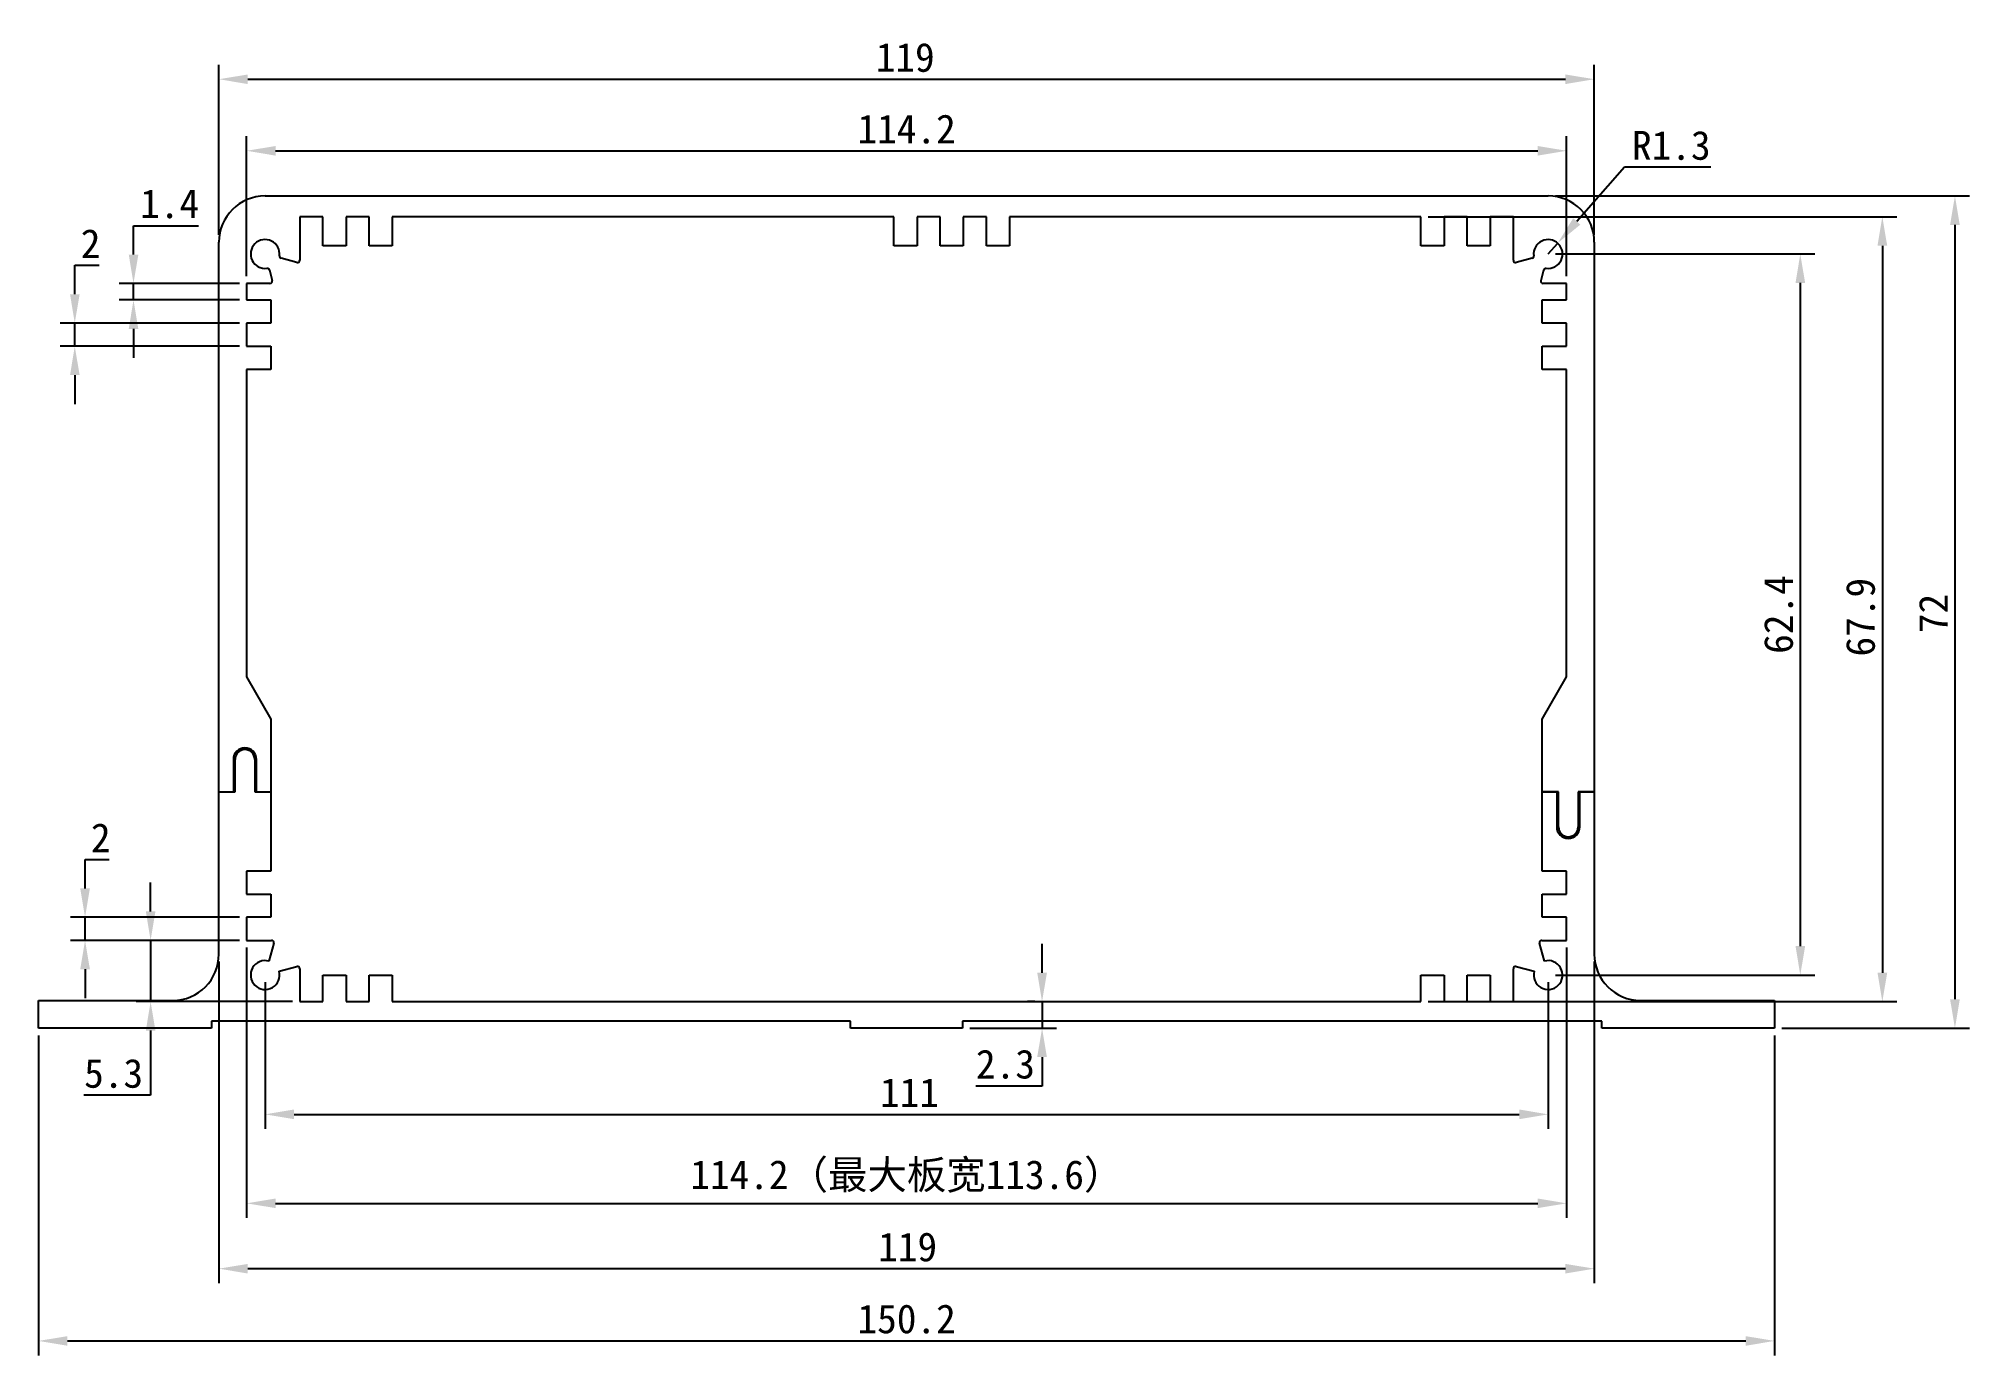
# Model space of a CAD drawing. Header units: inches. Extents: x 16 to 183, y -46 to 68.
import ezdxf

# ---------------------------------------------------------------- set-up
doc = ezdxf.new("R2010")
doc.units = ezdxf.units.IN
doc.header["$MEASUREMENT"] = 0
doc.layers.add('1', color=30, linetype='Continuous')
doc.layers.add('BG&E - DIMENSIONS', color=7, linetype='Continuous')
doc.styles.get("Standard").update_dxf_attribs({"font": 'simhei.ttf'})
doc.dimstyles.new('ISO-25', dxfattribs={"dimtxt": 2.5, "dimasz": 2.5, "dimexe": 1.25, "dimexo": 0.625, "dimtad": 1, "dimtoh": 1, "dimdec": 1, "dimdsep": 46, "dimtxsty": 'Standard', "dimcen": 2.5, "dimadec": 0, "dimazin": 0, "dimtfac": 1, "dimtdec": 1, "dimtmove": 0, "dimatfit": 3, "dimfxl": 1, "dimarcsym": 0})

# ---------------------------------------------------------------- blocks, each defined once
blk = doc.blocks.new('*D18')
at = {"layer": 'BG&E - DIMENSIONS', "color": 0, "lineweight": -2}
for p, q in [((146.84, 54.3), (182.66, 54.3)), ((181.41, 51.8), (181.41, -15.2)), ((166.44, -17.7), (182.66, -17.7))]:
    blk.add_line(p, q, dxfattribs=at)
at = {"layer": 'BG&E - DIMENSIONS', "color": 0}
for points in [[(180.99, 51.8), (181.83, 51.8), (181.41, 54.3)], [(180.99, -15.2), (181.83, -15.2), (181.41, -17.7)]]:
    blk.add_solid(points, dxfattribs=at)
at = {"layer": 'Defpoints', "color": 0}
for p in [(146.21, 54.3), (165.81, -17.7), (181.41, -17.7)]:
    blk.add_point(p, dxfattribs=at)
at = {"layer": 'BG&E - DIMENSIONS', "color": 0, "insert": (179.54, 18.18), "char_height": 2.5, "attachment_point": 5, "rotation": 90}
blk.add_mtext('72', dxfattribs=at)
blk = doc.blocks.new('*D19')
at = {"layer": 'BG&E - DIMENSIONS', "color": 0, "lineweight": -2}
for p, q in [((31.21, 50.93), (31.21, 65.65)), ((150.21, 50.93), (150.21, 65.65)), ((33.71, 64.4), (147.71, 64.4))]:
    blk.add_line(p, q, dxfattribs=at)
at = {"layer": 'BG&E - DIMENSIONS', "color": 0}
for points in [[(33.71, 64.81), (33.71, 63.98), (31.21, 64.4)], [(147.71, 64.81), (147.71, 63.98), (150.21, 64.4)]]:
    blk.add_solid(points, dxfattribs=at)
at = {"layer": 'Defpoints', "color": 0}
for p in [(150.21, 64.4), (31.21, 50.3), (150.21, 50.3)]:
    blk.add_point(p, dxfattribs=at)
at = {"layer": 'BG&E - DIMENSIONS', "color": 0, "insert": (90.59, 66.27), "char_height": 2.5, "attachment_point": 5}
blk.add_mtext('119', dxfattribs=at)
blk = doc.blocks.new('*D20')
at = {"layer": 'BG&E - DIMENSIONS', "color": 0, "lineweight": -2}
for p, q in [((23.82, 49.23), (23.82, 51.73)), ((23.82, 51.73), (29.45, 51.73)), ((32.99, 46.73), (22.57, 46.73)), ((32.99, 45.3), (22.57, 45.3)), ((23.82, 45.3), (23.82, 46.73)), ((23.82, 42.8), (23.82, 40.3))]:
    blk.add_line(p, q, dxfattribs=at)
at = {"layer": 'BG&E - DIMENSIONS', "color": 0}
for points in [[(23.41, 49.23), (24.24, 49.23), (23.82, 46.73)], [(23.41, 42.8), (24.24, 42.8), (23.82, 45.3)]]:
    blk.add_solid(points, dxfattribs=at)
at = {"layer": 'Defpoints', "color": 0}
for p in [(23.82, 46.73), (33.61, 46.73), (33.61, 45.3)]:
    blk.add_point(p, dxfattribs=at)
at = {"layer": 'BG&E - DIMENSIONS', "color": 0, "insert": (26.95, 53.61), "char_height": 2.5, "attachment_point": 5}
blk.add_mtext('1.4', dxfattribs=at)
blk = doc.blocks.new('*D21')
at = {"layer": 'BG&E - DIMENSIONS', "color": 0, "lineweight": -2}
for p, q in [((18.74, 45.8), (18.74, 48.3)), ((18.74, 48.3), (20.84, 48.3)), ((32.99, 43.3), (17.49, 43.3)), ((18.74, 41.3), (18.74, 43.3)), ((32.99, 41.3), (17.49, 41.3)), ((18.74, 38.8), (18.74, 36.3))]:
    blk.add_line(p, q, dxfattribs=at)
at = {"layer": 'BG&E - DIMENSIONS', "color": 0}
for points in [[(18.33, 45.8), (19.16, 45.8), (18.74, 43.3)], [(18.33, 38.8), (19.16, 38.8), (18.74, 41.3)]]:
    blk.add_solid(points, dxfattribs=at)
at = {"layer": 'Defpoints', "color": 0}
for p in [(18.74, 43.3), (33.61, 43.3), (33.61, 41.3)]:
    blk.add_point(p, dxfattribs=at)
at = {"layer": 'BG&E - DIMENSIONS', "color": 0, "insert": (20.11, 50.18), "char_height": 2.5, "attachment_point": 5}
blk.add_mtext('2', dxfattribs=at)
blk = doc.blocks.new('*D22')
at = {"layer": 'BG&E - DIMENSIONS', "color": 0, "lineweight": -2}
for p, q in [((19.63, -5.6), (19.63, -3.1)), ((19.63, -3.1), (21.73, -3.1)), ((32.99, -8.1), (18.38, -8.1)), ((19.63, -10.1), (19.63, -8.1)), ((32.99, -10.1), (18.38, -10.1)), ((19.63, -12.6), (19.63, -15.1))]:
    blk.add_line(p, q, dxfattribs=at)
at = {"layer": 'BG&E - DIMENSIONS', "color": 0}
for points in [[(19.21, -5.6), (20.05, -5.6), (19.63, -8.1)], [(19.21, -12.6), (20.05, -12.6), (19.63, -10.1)]]:
    blk.add_solid(points, dxfattribs=at)
at = {"layer": 'Defpoints', "color": 0}
for p in [(19.63, -8.1), (33.61, -8.1), (33.61, -10.1)]:
    blk.add_point(p, dxfattribs=at)
at = {"layer": 'BG&E - DIMENSIONS', "color": 0, "insert": (20.99, -1.22), "char_height": 2.5, "attachment_point": 5}
blk.add_mtext('2', dxfattribs=at)
blk = doc.blocks.new('*D23')
at = {"layer": 'BG&E - DIMENSIONS', "color": 0, "lineweight": -2}
for p, q in [((25.3, -7.6), (25.3, -5.1)), ((32.99, -10.1), (24.05, -10.1)), ((25.3, -10.1), (25.3, -15.4)), ((37.59, -15.4), (24.05, -15.4)), ((25.3, -17.9), (25.3, -23.49)), ((25.3, -23.49), (19.52, -23.49))]:
    blk.add_line(p, q, dxfattribs=at)
at = {"layer": 'BG&E - DIMENSIONS', "color": 0}
for points in [[(24.89, -7.6), (25.72, -7.6), (25.3, -10.1)], [(24.89, -17.9), (25.72, -17.9), (25.3, -15.4)]]:
    blk.add_solid(points, dxfattribs=at)
at = {"layer": 'Defpoints', "color": 0}
for p in [(33.61, -10.1), (25.3, -15.4), (38.21, -15.4)]:
    blk.add_point(p, dxfattribs=at)
at = {"layer": 'BG&E - DIMENSIONS', "color": 0, "insert": (22.1, -21.62), "char_height": 2.5, "attachment_point": 5}
blk.add_mtext('5.3', dxfattribs=at)
blk = doc.blocks.new('*D24')
at = {"layer": 'BG&E - DIMENSIONS', "color": 0, "lineweight": -2}
for p, q in [((33.61, 47.36), (33.61, 59.46)), ((147.81, 47.36), (147.81, 59.46)), ((36.11, 58.21), (145.31, 58.21))]:
    blk.add_line(p, q, dxfattribs=at)
at = {"layer": 'BG&E - DIMENSIONS', "color": 0}
for points in [[(36.11, 58.62), (36.11, 57.79), (33.61, 58.21)], [(145.31, 58.62), (145.31, 57.79), (147.81, 58.21)]]:
    blk.add_solid(points, dxfattribs=at)
at = {"layer": 'Defpoints', "color": 0}
for p in [(147.81, 58.21), (33.61, 46.73), (147.81, 46.73)]:
    blk.add_point(p, dxfattribs=at)
at = {"layer": 'BG&E - DIMENSIONS', "color": 0, "insert": (90.71, 60.08), "char_height": 2.5, "attachment_point": 5}
blk.add_mtext('114.2', dxfattribs=at)
blk = doc.blocks.new('*D25')
at = {"layer": 'BG&E - DIMENSIONS', "color": 0, "lineweight": -2}
for p, q in [((152.82, 56.79), (148.69, 52.1)), ((160.29, 56.79), (152.82, 56.79)), ((146.21, 49.28), (147.04, 50.22))]:
    blk.add_line(p, q, dxfattribs=at)
at = {"layer": 'BG&E - DIMENSIONS', "color": 0}
blk.add_solid([(148.38, 52.37), (149, 51.82), (147.04, 50.22)], dxfattribs=at)
at = {"layer": 'Defpoints', "color": 0}
for p in [(147.04, 50.22), (146.21, 49.28)]:
    blk.add_point(p, dxfattribs=at)
at = {"layer": 'BG&E - DIMENSIONS', "color": 0, "insert": (156.87, 58.66), "char_height": 2.5, "attachment_point": 5}
blk.add_mtext('R1.3', dxfattribs=at)
blk = doc.blocks.new('*D26')
at = {"layer": 'BG&E - DIMENSIONS', "color": 0, "lineweight": -2}
for p, q in [((146.84, 49.28), (169.28, 49.28)), ((168.03, 46.78), (168.03, -10.6)), ((146.84, -13.1), (169.28, -13.1))]:
    blk.add_line(p, q, dxfattribs=at)
at = {"layer": 'BG&E - DIMENSIONS', "color": 0}
for points in [[(167.62, 46.78), (168.45, 46.78), (168.03, 49.28)], [(167.62, -10.6), (168.45, -10.6), (168.03, -13.1)]]:
    blk.add_solid(points, dxfattribs=at)
at = {"layer": 'Defpoints', "color": 0}
for p in [(146.21, 49.28), (146.21, -13.1), (168.03, -13.1)]:
    blk.add_point(p, dxfattribs=at)
at = {"layer": 'BG&E - DIMENSIONS', "color": 0, "insert": (166.16, 18.09), "char_height": 2.5, "attachment_point": 5, "rotation": 90}
blk.add_mtext('62.4', dxfattribs=at)
blk = doc.blocks.new('*D27')
at = {"layer": 'BG&E - DIMENSIONS', "color": 0, "lineweight": -2}
for p, q in [((135.84, 52.5), (176.38, 52.5)), ((175.13, 50), (175.13, -12.9)), ((135.84, -15.4), (176.38, -15.4))]:
    blk.add_line(p, q, dxfattribs=at)
at = {"layer": 'BG&E - DIMENSIONS', "color": 0}
for points in [[(174.71, 50), (175.55, 50), (175.13, 52.5)], [(174.71, -12.9), (175.55, -12.9), (175.13, -15.4)]]:
    blk.add_solid(points, dxfattribs=at)
at = {"layer": 'Defpoints', "color": 0}
for p in [(135.21, 52.5), (135.21, -15.4), (175.13, -15.4)]:
    blk.add_point(p, dxfattribs=at)
at = {"layer": 'BG&E - DIMENSIONS', "color": 0, "insert": (173.25, 17.86), "char_height": 2.5, "attachment_point": 5, "rotation": 90}
blk.add_mtext('67.9', dxfattribs=at)
blk = doc.blocks.new('*D28')
at = {"layer": 'BG&E - DIMENSIONS', "color": 0, "lineweight": -2}
for p, q in [((15.61, -18.32), (15.61, -46)), ((165.81, -18.32), (165.81, -46)), ((18.11, -44.75), (163.31, -44.75))]:
    blk.add_line(p, q, dxfattribs=at)
at = {"layer": 'BG&E - DIMENSIONS', "color": 0}
for points in [[(18.11, -44.34), (18.11, -45.17), (15.61, -44.75)], [(163.31, -44.34), (163.31, -45.17), (165.81, -44.75)]]:
    blk.add_solid(points, dxfattribs=at)
at = {"layer": 'Defpoints', "color": 0}
for p in [(15.61, -17.7), (165.81, -17.7), (165.81, -44.75)]:
    blk.add_point(p, dxfattribs=at)
at = {"layer": 'BG&E - DIMENSIONS', "color": 0, "insert": (90.71, -42.86), "char_height": 2.5, "attachment_point": 5}
blk.add_mtext('150.2', dxfattribs=at)
blk = doc.blocks.new('*D29')
at = {"layer": 'BG&E - DIMENSIONS', "color": 0, "lineweight": -2}
for p, q in [((31.21, -11.92), (31.21, -39.75)), ((150.21, -11.92), (150.21, -39.75)), ((33.71, -38.5), (147.71, -38.5))]:
    blk.add_line(p, q, dxfattribs=at)
at = {"layer": 'BG&E - DIMENSIONS', "color": 0}
for points in [[(33.71, -38.09), (33.71, -38.92), (31.21, -38.5)], [(147.71, -38.09), (147.71, -38.92), (150.21, -38.5)]]:
    blk.add_solid(points, dxfattribs=at)
at = {"layer": 'Defpoints', "color": 0}
for p in [(31.21, -11.3), (150.21, -11.3), (150.21, -38.5)]:
    blk.add_point(p, dxfattribs=at)
at = {"layer": 'BG&E - DIMENSIONS', "color": 0, "insert": (90.8, -36.63), "char_height": 2.5, "attachment_point": 5}
blk.add_mtext('119', dxfattribs=at)
blk = doc.blocks.new('*D30')
at = {"layer": 'BG&E - DIMENSIONS', "color": 0, "lineweight": -2}
for p, q in [((35.21, -13.72), (35.21, -26.4)), ((146.21, -13.72), (146.21, -26.4)), ((37.71, -25.15), (143.71, -25.15))]:
    blk.add_line(p, q, dxfattribs=at)
at = {"layer": 'BG&E - DIMENSIONS', "color": 0}
for points in [[(37.71, -24.73), (37.71, -25.57), (35.21, -25.15)], [(143.71, -24.73), (143.71, -25.57), (146.21, -25.15)]]:
    blk.add_solid(points, dxfattribs=at)
at = {"layer": 'Defpoints', "color": 0}
for p in [(35.21, -13.1), (146.21, -13.1), (146.21, -25.15)]:
    blk.add_point(p, dxfattribs=at)
at = {"layer": 'BG&E - DIMENSIONS', "color": 0, "insert": (90.96, -23.27), "char_height": 2.5, "attachment_point": 5}
blk.add_mtext('111', dxfattribs=at)
blk = doc.blocks.new('*D31')
at = {"layer": '1', "color": 0, "lineweight": -2}
for p, q in [((33.61, -10.72), (33.61, -34.1)), ((147.81, -10.72), (147.81, -34.1)), ((36.11, -32.85), (145.31, -32.85))]:
    blk.add_line(p, q, dxfattribs=at)
at = {"layer": '1', "color": 0}
for points in [[(36.11, -32.43), (36.11, -33.26), (33.61, -32.85)], [(145.31, -32.43), (145.31, -33.26), (147.81, -32.85)]]:
    blk.add_solid(points, dxfattribs=at)
at = {"layer": 'Defpoints', "color": 0}
for p in [(33.61, -10.1), (147.81, -10.1), (147.81, -32.85)]:
    blk.add_point(p, dxfattribs=at)
at = {"layer": '1', "color": 0, "insert": (90.73, -30.53), "char_height": 2.5, "attachment_point": 5}
blk.add_mtext('114.2（最大板宽113.6）', dxfattribs=at)
blk = doc.blocks.new('*D32')
at = {"layer": 'BG&E - DIMENSIONS', "color": 0, "lineweight": -2}
for p, q in [((102.43, -12.9), (102.43, -10.4)), ((101.81, -15.4), (101.18, -15.4)), ((102.43, -15.4), (102.43, -17.7)), ((96.19, -17.7), (103.68, -17.7)), ((102.43, -20.2), (102.43, -22.7)), ((102.43, -22.7), (96.71, -22.7))]:
    blk.add_line(p, q, dxfattribs=at)
at = {"layer": 'BG&E - DIMENSIONS', "color": 0}
for points in [[(102.01, -12.9), (102.85, -12.9), (102.43, -15.4)], [(102.01, -20.2), (102.85, -20.2), (102.43, -17.7)]]:
    blk.add_solid(points, dxfattribs=at)
at = {"layer": 'Defpoints', "color": 0}
for p in [(102.43, -15.4), (95.56, -17.7), (102.43, -17.7)]:
    blk.add_point(p, dxfattribs=at)
at = {"layer": 'BG&E - DIMENSIONS', "color": 0, "insert": (99.26, -20.82), "char_height": 2.5, "attachment_point": 5}
blk.add_mtext('2.3', dxfattribs=at)

msp = doc.modelspace()

# ---------------------------------------------------------------- linework, layer by layer
at = {"color": 7, "linetype": 'Continuous', "lineweight": -3}
for p, q in [((35.21, 54.3), (146.21, 54.3)), ((38.21, 52.5), (38.21, 48.74)), ((40.21, 52.5), (38.21, 52.5)), ((40.21, 50), (40.21, 52.5)), ((44.21, 52.5), (42.21, 52.5)), ((42.21, 52.5), (42.21, 50)), ((44.21, 50), (44.21, 52.5)), ((89.61, 52.5), (46.21, 52.5)), ((46.21, 52.5), (46.21, 50)), ((89.61, 50), (89.61, 52.5)), ((93.61, 52.5), (91.61, 52.5)), ((91.61, 52.5), (91.61, 50)), ((93.61, 50), (93.61, 52.5)), ((97.61, 52.5), (95.61, 52.5)), ((95.61, 52.5), (95.61, 50)), ((97.61, 50), (97.61, 52.5)), ((135.21, 52.5), (99.61, 52.5)), ((99.61, 52.5), (99.61, 50)), ((135.21, 50), (135.21, 52.5)), ((139.21, 52.5), (137.21, 52.5)), ((137.21, 52.5), (137.21, 50)), ((139.21, 50), (139.21, 52.5)), ((143.21, 52.5), (141.21, 52.5)), ((141.21, 52.5), (141.21, 50)), ((143.21, 48.74), (143.21, 52.5)), ((31.21, 2.75), (31.21, 50.3)), ((150.21, 50.3), (150.21, 2.75)), ((37.96, 48.55), (36.6, 48.91)), ((42.21, 50), (40.21, 50)), ((46.21, 50), (44.21, 50)), ((91.61, 50), (89.61, 50)), ((95.61, 50), (93.61, 50)), ((99.61, 50), (97.61, 50)), ((137.21, 50), (135.21, 50)), ((141.21, 50), (139.21, 50)), ((144.82, 48.91), (143.46, 48.55)), ((35.58, 47.9), (35.83, 46.98)), ((145.6, 46.98), (145.84, 47.9)), ((35.63, 46.73), (33.61, 46.73)), ((33.61, 46.73), (33.61, 45.3)), ((33.61, 45.3), (35.71, 45.3)), ((35.71, 45.3), (35.71, 43.3)), ((145.71, 43.3), (145.71, 45.3)), ((145.71, 45.3), (147.81, 45.3)), ((147.81, 46.73), (145.79, 46.73)), ((147.81, 45.3), (147.81, 46.73)), ((35.71, 43.3), (33.61, 43.3)), ((33.61, 43.3), (33.61, 41.3)), ((147.81, 43.3), (145.71, 43.3)), ((147.81, 41.3), (147.81, 43.3)), ((33.61, 41.3), (35.71, 41.3)), ((35.71, 41.3), (35.71, 39.3)), ((145.71, 39.3), (145.71, 41.3)), ((145.71, 41.3), (147.81, 41.3)), ((35.71, 39.3), (33.61, 39.3)), ((33.61, 39.3), (33.61, 12.69)), ((147.81, 39.3), (145.71, 39.3)), ((147.81, 12.69), (147.81, 39.3)), ((33.61, 12.69), (35.71, 9.05)), ((145.71, 9.05), (147.81, 12.69)), ((35.71, 9.05), (35.71, 2.75)), ((145.71, 2.75), (145.71, 9.05)), ((32.46, 5.55), (32.46, 2.75)), ((32.61, 2.75), (32.61, 5.55)), ((34.31, 5.55), (34.31, 2.75)), ((34.46, 2.75), (34.46, 5.55)), ((31.21, -11.3), (31.21, 2.75)), ((31.21, 2.75), (32.61, 2.75)), ((34.31, 2.75), (35.71, 2.75)), ((35.71, 2.75), (35.71, -4.1)), ((147.11, 2.75), (145.71, 2.75)), ((145.71, -4.1), (145.71, 2.75)), ((145.71, 2.75), (146.96, 2.75)), ((146.96, 2.75), (146.96, -0.28)), ((147.11, -0.28), (147.11, 2.75)), ((150.21, 2.75), (148.81, 2.75)), ((148.81, 2.75), (148.81, -0.28)), ((148.96, -0.28), (148.96, 2.75)), ((148.96, 2.75), (150.21, 2.75)), ((150.21, 2.75), (150.21, -11.3)), ((35.71, -4.1), (33.61, -4.1)), ((33.61, -4.1), (33.61, -6.1)), ((147.81, -4.1), (145.71, -4.1)), ((147.81, -6.1), (147.81, -4.1)), ((33.61, -6.1), (35.71, -6.1)), ((35.71, -6.1), (35.71, -8.1)), ((145.71, -8.1), (145.71, -6.1)), ((145.71, -6.1), (147.81, -6.1)), ((35.71, -8.1), (33.61, -8.1)), ((33.61, -8.1), (33.61, -10.1)), ((147.81, -8.1), (145.71, -8.1)), ((147.81, -10.1), (147.81, -8.1)), ((33.61, -10.1), (35.76, -10.1)), ((35.95, -10.35), (35.54, -11.89)), ((145.89, -11.89), (145.48, -10.35)), ((145.67, -10.1), (147.81, -10.1)), ((36.42, -12.77), (37.96, -12.36)), ((38.21, -12.56), (38.21, -15.4)), ((40.21, -15.4), (40.21, -13.1)), ((40.21, -13.1), (42.21, -13.1)), ((42.21, -13.1), (42.21, -15.4)), ((44.21, -15.4), (44.21, -13.1)), ((44.21, -13.1), (46.21, -13.1)), ((46.21, -13.1), (46.21, -15.4)), ((135.21, -15.4), (135.21, -13.1)), ((135.21, -13.1), (137.21, -13.1)), ((137.21, -13.1), (137.21, -15.4)), ((139.21, -15.4), (139.21, -13.1)), ((139.21, -13.1), (141.21, -13.1)), ((141.21, -13.1), (141.21, -15.4)), ((143.21, -15.4), (143.21, -12.56)), ((143.46, -12.36), (145, -12.77)), ((15.61, -17.7), (15.61, -15.3)), ((15.61, -15.3), (27.21, -15.3)), ((38.21, -15.4), (40.21, -15.4)), ((42.21, -15.4), (44.21, -15.4)), ((46.21, -15.4), (135.21, -15.4)), ((137.21, -15.4), (139.21, -15.4)), ((141.21, -15.4), (143.21, -15.4)), ((154.21, -15.3), (165.81, -15.3)), ((165.81, -15.3), (165.81, -17.7)), ((30.56, -17.7), (15.61, -17.7)), ((85.86, -17.1), (30.56, -17.1)), ((30.56, -17.1), (30.56, -17.7)), ((85.86, -17.7), (85.86, -17.1)), ((95.56, -17.7), (85.86, -17.7)), ((150.86, -17.1), (95.56, -17.1)), ((95.56, -17.1), (95.56, -17.7)), ((150.86, -17.7), (150.86, -17.1)), ((165.81, -17.7), (150.86, -17.7))]:
    msp.add_line(p, q, dxfattribs=at)
at = {"color": 7, "lineweight": -3}
for p, q in [((31.21, 2.75), (32.46, 2.75)), ((34.46, 2.75), (35.71, 2.75))]:
    msp.add_line(p, q, dxfattribs=at)
at = {"color": 7, "linetype": 'Continuous', "lineweight": -3}
for centre, radius, start, end in [((35.21, 50.3), 4, 90, 180), ((146.21, 50.3), 4, 0, 90), ((35.21, 49.28), 1.25, 352.9282, 277.0718), ((146.21, 49.28), 1.25, 262.9282, 187.0718), ((36.65, 49.1), 0.2, 172.9282, 255), ((38.01, 48.74), 0.2, 255, 0), ((143.41, 48.74), 0.2, 180, 285), ((144.77, 49.1), 0.2, 285, 7.0718), ((35.39, 47.84), 0.2, 14.9997, 97.0718), ((35.63, 46.93), 0.2, 270, 14.9997), ((145.79, 46.93), 0.2, 165.0003, 270), ((146.03, 47.84), 0.2, 82.9282, 165.0003), ((33.46, 5.55), 1, 360, 180), ((33.46, 5.55), 0.85, 0, 180), ((147.96, -0.28), 1, 180, 0), ((147.96, -0.28), 0.85, 180, 0), ((27.21, -11.3), 4, 270, 0), ((35.76, -10.3), 0.2, 345, 90), ((145.67, -10.3), 0.2, 90, 195), ((154.21, -11.3), 4, 180, 270), ((35.21, -13.1), 1.25, 75, 15), ((38.01, -12.56), 0.2, 360, 105), ((143.41, -12.56), 0.2, 75, 180), ((146.21, -13.1), 1.25, 165, 105)]:
    msp.add_arc(centre, radius, start, end, dxfattribs=at)

# ---------------------------------------------------------------- dimensions: what is measured, and where the dimension line sits
at = {"layer": '1'}
dim = msp.add_linear_dim(base=(147.81, -32.85), p1=(33.61, -10.1), p2=(147.81, -10.1), text='<>（最大板宽113.6）', dimstyle='ISO-25', dxfattribs=at)
dim.commit()
dim.dimension.update_dxf_attribs({"geometry": '*D31', "text_midpoint": (90.73, -32.85), "dimtype": 160})
at = {"layer": 'BG&E - DIMENSIONS'}
for base, p1, p2, angle, picture, middle in [((150.21, 64.4), (31.21, 50.3), (150.21, 50.3), 180, '*D19', (90.59, 64.4)), ((181.41, -17.7), (146.21, 54.3), (165.81, -17.7), 90, '*D18', (181.41, 18.18)), ((175.13, -15.4), (135.21, 52.5), (135.21, -15.4), 270, '*D27', (175.13, 17.86)), ((25.3, -15.4), (33.61, -10.1), (38.21, -15.4), 90, '*D23', (22.1, -23.49)), ((150.21, -38.5), (31.21, -11.3), (150.21, -11.3), 180, '*D29', (90.8, -38.5))]:
    dim = msp.add_linear_dim(base=base, p1=p1, p2=p2, angle=angle, dimstyle='ISO-25', dxfattribs=at)
    dim.commit()
    dim.dimension.update_dxf_attribs({"geometry": picture, "text_midpoint": middle, "dimtype": 160})
dim = msp.add_linear_dim(base=(147.81, 58.21), p1=(33.61, 46.73), p2=(147.81, 46.73), dimstyle='ISO-25', dxfattribs=at)
dim.commit()
dim.dimension.update_dxf_attribs({"geometry": '*D24', "text_midpoint": (90.71, 60.08)})
dim = msp.add_radius_dim(center=(146.2119, 49.2827), mpoint=(147.0377, 50.2211), dimstyle='ISO-25', dxfattribs=at)
dim.commit()
dim.dimension.update_dxf_attribs({"geometry": '*D25', "text_midpoint": (156.8672, 56.7869), "dimtype": 164})
for base, p1, p2, angle, picture, middle in [((23.82, 46.73), (33.61, 45.3), (33.61, 46.73), 90, '*D20', (26.95, 53.61)), ((18.74, 43.3), (33.61, 41.3), (33.61, 43.3), 90, '*D21', (20.11, 50.18)), ((19.63, -8.1), (33.61, -10.1), (33.61, -8.1), 90, '*D22', (20.99, -1.22)), ((102.43, -17.7), (102.43, -15.4), (95.56, -17.7), 90, '*D32', (99.26, -20.82)), ((165.81, -44.75), (15.61, -17.7), (165.81, -17.7), 180, '*D28', (90.71, -42.86))]:
    dim = msp.add_linear_dim(base=base, p1=p1, p2=p2, angle=angle, dimstyle='ISO-25', dxfattribs=at)
    dim.commit()
    dim.dimension.update_dxf_attribs({"geometry": picture, "text_midpoint": middle})
dim = msp.add_aligned_dim(p1=(146.21, 49.28), p2=(146.21, -13.1), distance=21.82, dimstyle='ISO-25', dxfattribs=at)
dim.commit()
dim.dimension.update_dxf_attribs({"geometry": '*D26', "text_midpoint": (166.16, 18.09)})
dim = msp.add_linear_dim(base=(146.21, -25.15), p1=(35.21, -13.1), p2=(146.21, -13.1), dimstyle='ISO-25', dxfattribs=at)
dim.commit()
dim.dimension.update_dxf_attribs({"geometry": '*D30', "text_midpoint": (90.96, -25.15), "dimtype": 160})

doc.saveas('drawing.dxf')
